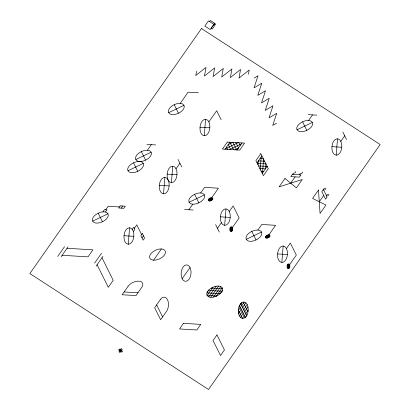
<?xml version="1.0" encoding="UTF-8"?>
<svg xmlns="http://www.w3.org/2000/svg" width="410" height="410" viewBox="0 0 410 410"><rect width="100%" height="100%" fill="white"/><g stroke="black" fill="none" stroke-linecap="round" stroke-linejoin="round"><path stroke-width="0.61" d="M128.253 244.232L129.575 227.806L127.94 228.129A6.591 6.36 -13.5 0 0 125.926 230.005A9.722 9.384 -13.5 0 0 124.691 232.455A14.688 14.176 -13.5 0 0 124.163 239.045A9.722 9.384 -13.5 0 0 124.988 241.618A6.206 5.991 -13.5 0 0 126.587 243.596L128.253 244.232L130.006 243.801A6.206 5.991 -13.5 0 0 131.902 242.033A9.722 9.384 -13.5 0 0 133.137 239.583A14.688 14.176 -13.5 0 0 133.665 232.988A9.722 9.384 -13.5 0 0 132.835 230.42A6.206 5.991 -13.5 0 0 131.241 228.442L129.575 227.806M163.559 193.833L164.881 177.412L166.547 178.042A6.206 5.991 -13.5 0 1 168.146 180.021A6.206 5.991 -13.5 0 0 169.745 181.999L171.406 182.635L173.04 182.312A6.591 6.36 -13.5 0 0 175.06 180.436A9.722 9.384 -13.5 0 0 176.29 177.986A14.688 14.176 -13.5 0 0 176.818 171.395A9.722 9.384 -13.5 0 0 175.992 168.823A6.206 5.991 -13.5 0 0 174.393 166.844L172.728 166.209L170.975 166.639A6.206 5.991 -13.5 0 0 169.079 168.407A9.722 9.384 -13.5 0 0 167.844 170.857A14.688 14.176 -13.5 0 0 167.316 177.453A9.722 9.384 -13.5 0 0 168.146 180.021A9.722 9.384 -13.5 0 1 168.971 182.593A14.688 14.176 -13.5 0 1 168.443 189.189A9.722 9.384 -13.5 0 1 167.213 191.634A6.591 6.36 -13.5 0 1 165.194 193.51L163.559 193.833L161.899 193.197A6.206 5.991 -13.5 0 1 160.3 191.219A9.722 9.384 -13.5 0 1 159.47 188.651A14.688 14.176 -13.5 0 1 159.997 182.055A9.722 9.384 -13.5 0 1 161.232 179.611A6.206 5.991 -13.5 0 1 163.129 177.843L164.881 177.412M171.406 182.635L172.728 166.209M204.262 135.736L205.584 119.315L207.245 119.951A6.206 5.991 -13.5 0 1 208.844 121.924A9.722 9.384 -13.5 0 1 209.674 124.496A14.688 14.176 -13.5 0 1 209.146 131.092A9.722 9.384 -13.5 0 1 207.911 133.537A6.591 6.36 -13.5 0 1 205.897 135.418L204.262 135.736L202.596 135.1A6.206 5.991 -13.5 0 1 200.997 133.127A9.722 9.384 -13.5 0 1 200.172 130.554A14.688 14.176 -13.5 0 1 200.7 123.958A9.722 9.384 -13.5 0 1 201.93 121.514A6.206 5.991 -13.5 0 1 203.832 119.746L205.584 119.315M224.659 225.336L225.977 208.915L224.347 209.238A6.591 6.36 -13.5 0 0 222.328 211.114A9.722 9.384 -13.5 0 0 221.098 213.559A14.688 14.176 -13.5 0 0 220.565 220.155A9.722 9.384 -13.5 0 0 221.395 222.727A6.206 5.991 -13.5 0 0 222.994 224.706L224.659 225.336L226.412 224.905A6.206 5.991 -13.5 0 0 228.308 223.137A9.722 9.384 -13.5 0 0 229.544 220.693A14.688 14.176 -13.5 0 0 230.071 214.097A9.722 9.384 -13.5 0 0 229.241 211.529A6.206 5.991 -13.5 0 0 227.642 209.551L225.977 208.915M257.977 164.774L258.274 161.094M260.222 169.284L261.216 156.892M262.523 173.015L263.63 159.28M265.465 168.817L265.87 163.79M281.834 262.441L283.151 246.02L281.521 246.343A6.591 6.36 -13.5 0 0 279.502 248.219A9.722 9.384 -13.5 0 0 278.272 250.664A14.688 14.176 -13.5 0 0 277.739 257.26A9.722 9.384 -13.5 0 0 278.569 259.832A6.206 5.991 -13.5 0 0 280.168 261.811L281.834 262.441L283.587 262.01A6.206 5.991 -13.5 0 0 285.483 260.242A9.722 9.384 -13.5 0 0 286.718 257.798A14.688 14.176 -13.5 0 0 287.246 251.202A9.722 9.384 -13.5 0 0 286.416 248.634A6.206 5.991 -13.5 0 0 284.817 246.656L283.151 246.02M336.195 155.175L337.512 138.749L339.178 139.385A6.206 5.991 -13.5 0 1 340.777 141.363A9.722 9.384 -13.5 0 1 341.607 143.93A14.688 14.176 -13.5 0 1 341.074 150.526A9.722 9.384 -13.5 0 1 339.844 152.976A6.591 6.36 -13.5 0 1 337.825 154.852L336.195 155.175L334.529 154.539A6.206 5.991 -13.5 0 1 332.93 152.561A9.722 9.384 -13.5 0 1 332.1 149.988A14.688 14.176 -13.5 0 1 332.633 143.397A9.722 9.384 -13.5 0 1 333.863 140.948A6.206 5.991 -13.5 0 1 335.764 139.18L337.512 138.749M196.58 71.202L195.796 75.532L206.004 67.389L204.441 76.045L214.645 67.906L213.082 76.562L223.286 68.424L221.723 77.08L231.927 68.942L230.364 77.598L240.567 69.454L239.004 78.115L249.208 69.972L248.429 74.302M209.653 21.551L210.391 20.5L215.25 23.652L214.512 24.703L208.526 20.833L204.846 26.081L210.207 29.561L213.887 24.313M57.687 256.486L64.549 246.687M61.141 256.691L68.009 246.892M102.889 211.878L104.422 209.689L107.015 209.843L105.467 212.057M105.718 209.766L108.173 206.266L119.407 206.937M147.405 150.27A6.206 5.991 -13.5 0 1 149.906 150.957L151.141 152.202L151.382 153.924A6.206 5.991 -13.5 0 1 150.393 156.282A9.722 9.384 -13.5 0 1 148.497 158.301A14.688 14.176 -13.5 0 1 142.342 161.248A9.722 9.384 -13.5 0 1 139.559 161.468A9.722 9.384 -13.5 0 0 136.771 161.694A14.688 14.176 -13.5 0 0 130.616 164.641A9.722 9.384 -13.5 0 0 128.719 166.655A6.591 6.36 -13.5 0 0 127.669 169.161L127.971 170.734L129.206 171.985A6.206 5.991 -13.5 0 0 131.712 172.666A9.722 9.384 -13.5 0 0 134.5 172.446A14.688 14.176 -13.5 0 0 140.65 169.499A9.722 9.384 -13.5 0 0 142.547 167.485A6.206 5.991 -13.5 0 0 143.536 165.127L143.295 163.4L142.06 162.155A6.206 5.991 -13.5 0 0 139.559 161.468A6.206 5.991 -13.5 0 1 137.053 160.787L135.818 159.536L135.515 157.958A6.591 6.36 -13.5 0 1 136.566 155.457A9.722 9.384 -13.5 0 1 138.462 153.437A14.688 14.176 -13.5 0 1 144.617 150.496A9.722 9.384 -13.5 0 1 147.405 150.27L151.326 144.668M180.256 103.371A6.206 5.991 -13.5 0 1 182.763 104.058L183.998 105.303L184.239 107.03A6.206 5.991 -13.5 0 1 183.249 109.388A9.722 9.384 -13.5 0 1 181.353 111.402A14.688 14.176 -13.5 0 1 175.198 114.349A9.722 9.384 -13.5 0 1 172.41 114.574A6.206 5.991 -13.5 0 1 169.909 113.888L168.674 112.642L168.372 111.064A6.591 6.36 -13.5 0 1 169.422 108.558A9.722 9.384 -13.5 0 1 171.318 106.544A14.688 14.176 -13.5 0 1 177.468 103.597A9.722 9.384 -13.5 0 1 180.256 103.371L188.103 92.173L198.476 92.793M121.263 208.142L122.733 206.046M94.607 263.138L101.475 253.339M96.104 266.146L102.966 256.347M132.194 229.405L133.747 227.191L134.869 229.446L133.337 231.635M134.306 228.319L136.761 224.818L141.619 234.592M175.992 168.823L179.913 163.221M208.844 121.924L216.69 110.726L221.174 119.746M142.003 237.897L143.474 235.796M225.008 149.214L229.913 142.214M153.576 260.171L161.422 248.972A6.206 5.991 -13.5 0 1 163.928 249.654L165.163 250.905L165.466 252.483A6.591 6.36 -13.5 0 1 164.415 254.984A9.722 9.384 -13.5 0 1 162.519 257.003A14.688 14.176 -13.5 0 1 156.364 259.945A9.722 9.384 -13.5 0 1 153.576 260.171A6.206 5.991 -13.5 0 1 151.075 259.484L149.84 258.238L149.599 256.516A6.206 5.991 -13.5 0 1 150.588 254.159A9.722 9.384 -13.5 0 1 152.484 252.14A14.688 14.176 -13.5 0 1 158.639 249.193A9.722 9.384 -13.5 0 1 161.422 248.972M188.887 209.771L192.808 204.175A9.722 9.384 -13.5 0 0 195.596 203.949A14.688 14.176 -13.5 0 0 201.751 201.008A9.722 9.384 -13.5 0 0 203.647 198.988A6.591 6.36 -13.5 0 0 204.698 196.482L204.395 194.909L203.16 193.658A6.206 5.991 -13.5 0 0 200.654 192.977A9.722 9.384 -13.5 0 0 197.866 193.197A14.688 14.176 -13.5 0 0 191.716 196.144A9.722 9.384 -13.5 0 0 189.82 198.163A6.206 5.991 -13.5 0 0 188.825 200.516L189.071 202.243L190.307 203.488A6.206 5.991 -13.5 0 0 192.808 204.175M200.654 192.977L204.58 187.375L218.402 188.2L210.555 199.403M237.108 149.937L242.013 142.941M119.694 350.781L120.386 349.797M120.786 351.493L121.478 350.504M257.029 162.867L261.934 155.867M182.168 278.723L190.009 267.525A6.206 5.991 -13.5 0 0 188.415 265.547L186.75 264.911L185.115 265.234A6.591 6.36 -13.5 0 0 183.101 267.11A9.722 9.384 -13.5 0 0 181.866 269.56A14.688 14.176 -13.5 0 0 181.338 276.15A9.722 9.384 -13.5 0 0 182.168 278.723A6.206 5.991 -13.5 0 0 183.762 280.701L185.428 281.337L187.18 280.906A6.206 5.991 -13.5 0 0 189.077 279.138A9.722 9.384 -13.5 0 0 190.312 276.688A14.688 14.176 -13.5 0 0 190.84 270.093A9.722 9.384 -13.5 0 0 190.009 267.525M217.474 228.324L221.395 222.727M229.241 211.529L233.167 205.928L239.143 217.956L231.301 229.154M262.262 173.389L267.166 166.393M308.617 120.489A6.206 5.991 -13.5 0 1 311.118 121.175L312.353 122.421L312.594 124.148A6.206 5.991 -13.5 0 1 311.605 126.505A9.722 9.384 -13.5 0 1 309.709 128.52A14.688 14.176 -13.5 0 1 303.559 131.466A9.722 9.384 -13.5 0 1 300.771 131.687A6.206 5.991 -13.5 0 1 298.265 131.005L297.03 129.755L296.727 128.181A6.591 6.36 -13.5 0 1 297.778 125.675A9.722 9.384 -13.5 0 1 299.674 123.661A14.688 14.176 -13.5 0 1 305.829 120.714A9.722 9.384 -13.5 0 1 308.617 120.489L312.538 114.892M207.152 292.356L208.767 290.049M207.163 295.492L212.939 287.251M208.746 296.819L216.162 286.226M210.755 297.276L218.597 286.077A6.206 5.991 -13.5 0 1 221.103 286.759L222.338 288.01L222.64 289.588A6.591 6.36 -13.5 0 1 221.59 292.089A9.722 9.384 -13.5 0 1 219.693 294.108A14.688 14.176 -13.5 0 1 213.538 297.05A9.722 9.384 -13.5 0 1 210.755 297.276A6.206 5.991 -13.5 0 1 208.249 296.589L207.014 295.343L206.773 293.621A6.206 5.991 -13.5 0 1 207.762 291.264A9.722 9.384 -13.5 0 1 209.659 289.245A14.688 14.176 -13.5 0 1 215.814 286.298A9.722 9.384 -13.5 0 1 218.597 286.077M257.828 230.082A6.206 5.991 -13.5 0 1 260.335 230.763L261.57 232.014L261.872 233.587A6.591 6.36 -13.5 0 1 260.821 236.093A9.722 9.384 -13.5 0 1 258.925 238.107A14.688 14.176 -13.5 0 1 252.77 241.054A9.722 9.384 -13.5 0 1 249.982 241.28A6.206 5.991 -13.5 0 1 247.481 240.593L246.246 239.348L246.005 237.621A6.206 5.991 -13.5 0 1 246.994 235.263A9.722 9.384 -13.5 0 1 248.89 233.249A14.688 14.176 -13.5 0 1 255.04 230.302A9.722 9.384 -13.5 0 1 257.828 230.082L261.754 224.48L275.576 225.305L267.73 236.508M290.685 183.183L295.097 176.884M213.436 297.076L220.775 286.6M216.393 296.112L222.179 287.851M219.888 293.944L222.481 290.244M340.777 141.363L344.697 135.761M239.122 306.429L241.715 302.723M238.348 310.36L244.134 302.098M238.528 313.358L245.867 302.887M239.343 315.828L247.189 304.63A6.206 5.991 -13.5 0 0 245.59 302.652L243.924 302.016L242.289 302.339A6.591 6.36 -13.5 0 0 240.275 304.215A9.722 9.384 -13.5 0 0 239.04 306.665A14.688 14.176 -13.5 0 0 238.512 313.255A9.722 9.384 -13.5 0 0 239.343 315.828A6.206 5.991 -13.5 0 0 240.936 317.806L242.602 318.442L244.355 318.011A6.206 5.991 -13.5 0 0 246.251 316.243A9.722 9.384 -13.5 0 0 247.486 313.793A14.688 14.176 -13.5 0 0 248.014 307.198A9.722 9.384 -13.5 0 0 247.189 304.63M286.416 248.634L290.341 243.033L296.322 255.061L288.476 266.259M319.272 201.735L323.685 195.437M240.532 317.448L247.953 306.859M242.402 318.365L248.178 310.119M245.431 317.191L247.045 314.89M254.174 78.033L258.049 75.712L254.031 87.868L261.785 83.225L257.772 95.386L265.526 90.743L261.508 102.9L269.262 98.262L265.244 110.418L272.998 105.775L268.981 117.931L276.735 113.293L272.722 125.45L276.596 123.128M168.674 112.642L183.998 105.303M135.818 159.536L151.141 152.202M127.971 170.734L143.295 163.4M232.906 142.393L228.216 144.643L230.61 149.553M225.274 148.84L238.092 142.706M229.733 149.496L241.295 143.966M234.915 149.809L238.348 148.164M92.665 221.133L107.989 213.8L108.291 215.378A6.591 6.36 -13.5 0 1 107.241 217.879A9.722 9.384 -13.5 0 1 105.344 219.898A14.688 14.176 -13.5 0 1 99.189 222.84A9.722 9.384 -13.5 0 1 96.401 223.066A6.206 5.991 -13.5 0 1 93.9 222.379L92.665 221.133L92.424 219.411A6.206 5.991 -13.5 0 1 93.413 217.054A9.722 9.384 -13.5 0 1 95.31 215.035A14.688 14.176 -13.5 0 1 101.46 212.088A9.722 9.384 -13.5 0 1 104.248 211.867A6.206 5.991 -13.5 0 1 106.754 212.549L107.989 213.8M297.03 129.755L312.353 122.421M189.071 202.243L204.395 194.909M246.246 239.348L261.57 232.014M308.217 114.631L316.858 115.148M200.034 127.233L209.812 127.817M331.967 146.667L341.74 147.251M147.005 144.412L155.646 144.93M260.135 158.434L263.302 158.624M258.438 160.858L264.599 161.227M257.249 163.313L265.89 163.831M258.546 165.917L267.135 166.429M259.843 168.52L265.439 168.858M261.134 171.124L263.743 171.283M167.177 174.132L176.956 174.716M159.331 185.33L169.11 185.914M184.567 209.515L193.207 210.033M220.431 216.834L230.205 217.418M124.025 235.724L133.803 236.309M277.606 253.939L287.384 254.523M67.025 248.291L92.947 249.844L88.047 256.844L62.12 255.292M211.329 288.087L222.481 288.753M208.408 290.439L222.082 291.259M206.958 292.878L220.201 293.673M207.081 295.41L216.67 295.984M124.107 291.956L137.934 292.781M302.088 172.051L302.585 172.507C302.283 173.917 299.167 173.066 299.812 174.762L300.125 174.85M295.174 171.636L295.671 172.092C295.369 173.507 292.253 172.651 292.899 174.352L293.212 174.434M120.448 349.745L121.504 350.427M119.669 350.857L120.724 351.544M342.832 132.005L346.568 139.518M302.58 121.837L306.808 130.344M238.845 142.752L240.214 145.504M235.852 142.572L238.517 147.928M232.859 142.393L236.596 149.906M229.887 142.255L233.603 149.727M226.489 147.103L227.617 149.373M251.791 231.43L256.019 239.932M174.219 104.719L178.447 113.227M215.604 224.567L219.34 232.086M178.042 159.464L181.784 166.983M194.617 194.325L198.845 202.827M243.15 302.17L247.978 311.872M240.89 303.462L246.805 315.357M239.271 306.044L245.001 317.565M238.364 310.068L242.51 318.406M141.368 151.618L145.596 160.12M133.522 162.816L137.75 171.324M156.62 304.907L162.596 316.935M98.21 213.215L102.438 221.718M101.987 257.746L113.201 280.296L108.296 287.292L97.083 264.747M326.749 196.2L326.867 194.75L327.529 194.555L328.046 195.385L328.461 195.396L328.917 194.043M323.762 190.189L323.874 188.738L324.541 188.544L325.058 189.374L325.473 189.384L325.93 188.031M230.03 228.083L229.872 230.061A2.916 2.814 -13.5 0 0 230.123 230.835A1.86 1.799 -13.5 0 0 230.599 231.424L231.588 231.522A1.978 1.906 -13.5 0 0 232.198 230.958A2.916 2.814 -13.5 0 0 232.567 230.225L232.726 228.247A2.916 2.814 -13.5 0 0 232.475 227.473A1.86 1.799 -13.5 0 0 231.998 226.879L230.973 226.817A1.86 1.799 -13.5 0 0 230.399 227.35A2.916 2.814 -13.5 0 0 230.03 228.083M230.246 228.262L230.112 229.913A2.429 2.347 -13.5 0 0 230.317 230.553A1.553 1.496 -13.5 0 0 230.717 231.045L231.542 231.127A1.65 1.589 -13.5 0 0 232.045 230.656A2.429 2.347 -13.5 0 0 232.352 230.046L232.485 228.396A2.429 2.347 -13.5 0 0 232.28 227.755A1.553 1.496 -13.5 0 0 231.881 227.258L231.025 227.207A1.553 1.496 -13.5 0 0 230.553 227.647A2.429 2.347 -13.5 0 0 230.246 228.262M230.456 228.442L230.348 229.759A1.942 1.876 -13.5 0 0 230.512 230.271A1.24 1.199 -13.5 0 0 230.835 230.666L231.491 230.733A1.317 1.271 -13.5 0 0 231.896 230.353A1.942 1.876 -13.5 0 0 232.142 229.866L232.25 228.549A1.942 1.876 -13.5 0 0 232.086 228.032A1.24 1.199 -13.5 0 0 231.763 227.637L231.081 227.596A1.24 1.199 -13.5 0 0 230.702 227.95A1.942 1.876 -13.5 0 0 230.456 228.442M230.666 228.616L230.584 229.605A1.461 1.409 -13.5 0 0 230.712 229.995A0.933 0.897 -13.5 0 0 230.948 230.292L231.445 230.338A0.989 0.953 -13.5 0 0 231.747 230.056A1.461 1.409 -13.5 0 0 231.932 229.687L232.014 228.698A1.461 1.409 -13.5 0 0 231.886 228.314A0.933 0.897 -13.5 0 0 231.65 228.016L231.137 227.986A0.933 0.897 -13.5 0 0 230.85 228.252A1.461 1.409 -13.5 0 0 230.666 228.616M230.876 228.795C230.825 231.901 232.716 227.278 230.876 228.795M231.086 228.975C231.061 230.528 232.009 228.216 231.086 228.975M287.205 265.188L287.046 267.166A2.916 2.814 -13.5 0 0 287.297 267.94A1.86 1.799 -13.5 0 0 287.774 268.529L288.768 268.627A1.978 1.906 -13.5 0 0 289.373 268.063A2.916 2.814 -13.5 0 0 289.742 267.325L289.901 265.347A2.916 2.814 -13.5 0 0 289.65 264.578A1.86 1.799 -13.5 0 0 289.173 263.984L288.148 263.922A1.86 1.799 -13.5 0 0 287.579 264.455A2.916 2.814 -13.5 0 0 287.205 265.188M287.42 265.367L287.287 267.012A2.429 2.347 -13.5 0 0 287.492 267.658A1.553 1.496 -13.5 0 0 287.892 268.15L288.717 268.232A1.65 1.589 -13.5 0 0 289.219 267.761A2.429 2.347 -13.5 0 0 289.532 267.151L289.66 265.501A2.429 2.347 -13.5 0 0 289.455 264.86A1.553 1.496 -13.5 0 0 289.055 264.363L288.199 264.312A1.553 1.496 -13.5 0 0 287.728 264.752A2.429 2.347 -13.5 0 0 287.42 265.367M287.63 265.547L287.523 266.864A1.942 1.876 -13.5 0 0 287.687 267.376A1.24 1.199 -13.5 0 0 288.01 267.771L288.671 267.838A1.317 1.271 -13.5 0 0 289.07 267.458A1.942 1.876 -13.5 0 0 289.316 266.971L289.424 265.654A1.942 1.876 -13.5 0 0 289.26 265.137A1.24 1.199 -13.5 0 0 288.937 264.742L288.256 264.701A1.24 1.199 -13.5 0 0 287.876 265.055A1.942 1.876 -13.5 0 0 287.63 265.547M287.84 265.721L287.758 266.71A1.461 1.409 -13.5 0 0 287.887 267.1A0.933 0.897 -13.5 0 0 288.127 267.397L288.619 267.443A0.989 0.953 -13.5 0 0 288.922 267.161A1.461 1.409 -13.5 0 0 289.106 266.792L289.188 265.803A1.461 1.409 -13.5 0 0 289.06 265.419A0.933 0.897 -13.5 0 0 288.824 265.121L288.312 265.091A0.933 0.897 -13.5 0 0 288.025 265.357A1.461 1.409 -13.5 0 0 287.84 265.721M288.051 265.9C287.999 269.006 289.896 264.383 288.051 265.9M288.261 266.08C288.235 267.633 289.183 265.321 288.261 266.08M209.869 199.362C210.376 201.336 212.406 197.492 209.869 199.362M210.212 199.383C210.468 200.367 211.483 198.45 210.212 199.383M267.043 236.462C267.551 238.441 269.58 234.597 267.043 236.462M267.387 236.488C267.643 237.472 268.658 235.55 267.387 236.488M201.479 28.562L29.848 273.547L208.521 389.5L380.152 144.515L201.479 28.562M214.348 23.831L211.124 28.423L212.201 29.12L215.419 24.528L214.348 23.831M120.14 205.887L118.669 207.988L123.856 208.3L125.327 206.199L120.14 205.887M142.352 233.541L140.881 235.642L143.126 240.152L144.597 238.051L142.352 233.541M227.319 142.06L222.415 149.061L239.701 150.096L244.601 143.095L227.319 142.06M128.033 286.354L122.144 294.754L135.971 295.584L141.855 287.184A6.206 5.991 -13.5 0 0 142.849 284.827L142.608 283.1L141.368 281.854A6.206 5.991 -13.5 0 0 138.867 281.168A9.722 9.384 -13.5 0 0 136.079 281.393A14.688 14.176 -13.5 0 0 129.924 284.34A9.722 9.384 -13.5 0 0 128.033 286.354M119.336 349.115L118.644 350.099L121.837 352.175L122.528 351.185L119.336 349.115M121.14 348.761L118.977 351.847L120.033 352.528L122.195 349.443L121.14 348.761M260.811 153.612L255.907 160.612L263.384 175.644L268.289 168.648L260.811 153.612M160.541 299.31L154.657 307.71L160.638 319.733L166.522 311.333A9.722 9.384 -13.5 0 0 167.751 308.889A14.688 14.176 -13.5 0 0 168.284 302.293A9.722 9.384 -13.5 0 0 167.454 299.72A6.206 5.991 -13.5 0 0 165.855 297.747L164.19 297.112L162.442 297.542A6.206 5.991 -13.5 0 0 160.541 299.31M183.475 323.357L179.554 328.958L196.836 329.988L200.762 324.392L183.475 323.357M284.986 178.468L279.102 186.863L302.267 179.498L296.384 187.898L284.986 178.468M292.345 174.383L290.777 176.623L299.418 177.14L300.986 174.901L292.345 174.383M216.967 334.909L213.046 340.51L220.518 355.542L224.444 349.94L216.967 334.909M318.478 190.02L312.594 198.419L325.95 205.051L320.066 213.451L318.478 190.02M323.387 189.435L321.819 191.675L325.555 199.193L327.124 196.954L323.387 189.435M209.925 198.127L209.054 198.671A2.916 2.814 -13.5 0 0 208.485 199.275A1.978 1.906 -13.5 0 0 208.167 200.029L208.628 200.874A1.86 1.799 -13.5 0 0 209.382 201.079A2.916 2.814 -13.5 0 0 210.217 201.013L212.062 200.131A2.916 2.814 -13.5 0 0 212.631 199.526A1.86 1.799 -13.5 0 0 212.928 198.819L212.488 197.927A1.86 1.799 -13.5 0 0 211.734 197.722A2.916 2.814 -13.5 0 0 210.899 197.789L209.925 198.127M210.028 198.337L209.305 198.794A2.429 2.347 -13.5 0 0 208.828 199.296A1.65 1.589 -13.5 0 0 208.567 199.926L208.951 200.628A1.553 1.496 -13.5 0 0 209.577 200.803A2.429 2.347 -13.5 0 0 210.274 200.746L211.811 200.008A2.429 2.347 -13.5 0 0 212.288 199.506A1.553 1.496 -13.5 0 0 212.534 198.917L212.165 198.173A1.553 1.496 -13.5 0 0 211.539 197.999A2.429 2.347 -13.5 0 0 210.842 198.056L210.028 198.337M210.135 198.553L209.556 198.917A1.942 1.876 -13.5 0 0 209.177 199.316A1.317 1.271 -13.5 0 0 208.967 199.819L209.274 200.382A1.24 1.199 -13.5 0 0 209.771 200.521A1.942 1.876 -13.5 0 0 210.33 200.475L211.56 199.885A1.942 1.876 -13.5 0 0 211.939 199.485A1.24 1.199 -13.5 0 0 212.139 199.014L211.842 198.419A1.24 1.199 -13.5 0 0 211.345 198.281A1.942 1.876 -13.5 0 0 210.786 198.327L210.135 198.553M210.243 198.763L209.807 199.034A1.461 1.409 -13.5 0 0 209.52 199.337A0.989 0.953 -13.5 0 0 209.361 199.716L209.592 200.136A0.933 0.897 -13.5 0 0 209.971 200.239A1.461 1.409 -13.5 0 0 210.386 200.208L211.309 199.767A1.461 1.409 -13.5 0 0 211.596 199.465A0.933 0.897 -13.5 0 0 211.744 199.111L211.524 198.665A0.933 0.897 -13.5 0 0 211.145 198.563A1.461 1.409 -13.5 0 0 210.73 198.594L210.243 198.763M267.1 235.232L266.228 235.776A2.916 2.814 -13.5 0 0 265.659 236.38A1.978 1.906 -13.5 0 0 265.342 237.134L265.803 237.979A1.86 1.799 -13.5 0 0 266.556 238.184A2.916 2.814 -13.5 0 0 267.392 238.118L269.237 237.236A2.916 2.814 -13.5 0 0 269.806 236.631A1.86 1.799 -13.5 0 0 270.103 235.924L269.662 235.032A1.86 1.799 -13.5 0 0 268.909 234.827A2.916 2.814 -13.5 0 0 268.073 234.894L267.1 235.232M267.202 235.442L266.479 235.899A2.429 2.347 -13.5 0 0 266.003 236.401A1.65 1.589 -13.5 0 0 265.741 237.026L266.126 237.733A1.553 1.496 -13.5 0 0 266.751 237.908A2.429 2.347 -13.5 0 0 267.448 237.851L268.986 237.113A2.429 2.347 -13.5 0 0 269.462 236.611A1.553 1.496 -13.5 0 0 269.708 236.022L269.339 235.278A1.553 1.496 -13.5 0 0 268.714 235.104A2.429 2.347 -13.5 0 0 268.017 235.161L267.202 235.442M267.31 235.658L266.731 236.022A1.942 1.876 -13.5 0 0 266.351 236.421A1.317 1.271 -13.5 0 0 266.141 236.924L266.449 237.487A1.24 1.199 -13.5 0 0 266.946 237.626A1.942 1.876 -13.5 0 0 267.505 237.58L268.734 236.99A1.942 1.876 -13.5 0 0 269.114 236.59A1.24 1.199 -13.5 0 0 269.314 236.119L269.016 235.524A1.24 1.199 -13.5 0 0 268.519 235.386A1.942 1.876 -13.5 0 0 267.961 235.432L267.31 235.658M267.417 235.868L266.982 236.139A1.461 1.409 -13.5 0 0 266.695 236.442A0.989 0.953 -13.5 0 0 266.536 236.821L266.766 237.241A0.933 0.897 -13.5 0 0 267.146 237.344A1.461 1.409 -13.5 0 0 267.561 237.313L268.483 236.872A1.461 1.409 -13.5 0 0 268.77 236.57A0.933 0.897 -13.5 0 0 268.919 236.216L268.699 235.77A0.933 0.897 -13.5 0 0 268.319 235.668A1.461 1.409 -13.5 0 0 267.904 235.699L267.417 235.868"/></g></svg>
